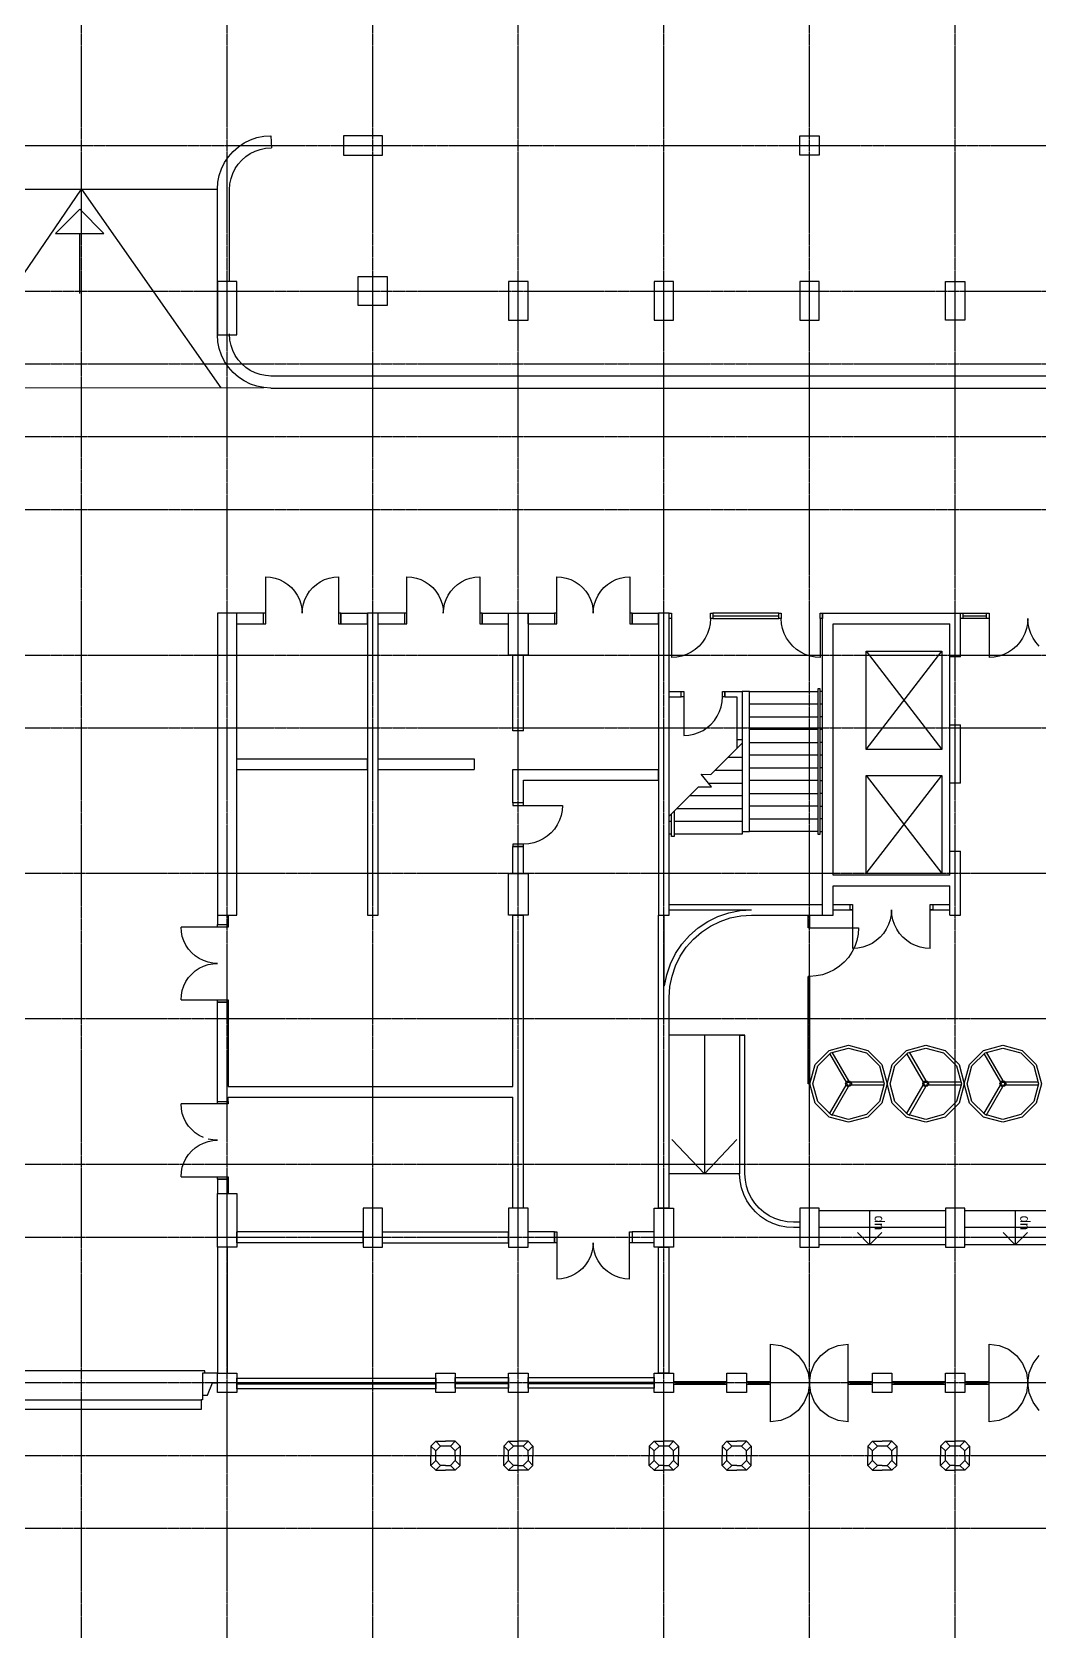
# Model space of a CAD drawing. Header units: millimetres. Extents: x -65483 to 85267, y -25390 to 54076.
# Drawn here: x -21552 to -805, y -17978 to 15112 of the extents above; entities that cross this region are included whole.
import ezdxf

# ---------------------------------------------------------------- set-up
doc = ezdxf.new("R2010")
doc.units = ezdxf.units.MM
doc.linetypes.add('PCENTRE', pattern=[50.8, 31.75, -6.35, 6.35, -6.35])
for name, color, linetype in [('Boundaries_and_building_grids', 140, 'Continuous'), ('BRICK_WALLS_P4', 1, 'Continuous'), ('COLUMNS_P5', 5, 'Continuous'), ('DR', 8, 'Continuous'), ('LIFTS AND STAIRS', 8, 'Continuous'), ('WN', 4, 'Continuous')]:
    doc.layers.add(name, color=color, linetype=linetype)

msp = doc.modelspace()

# ---------------------------------------------------------------- linework, layer by layer
at = {"layer": 'Boundaries_and_building_grids', "color": 140, "linetype": 'PCENTRE', "lineweight": -3}
for p, q in [((-20533, -17978), (-20533, 48423)), ((-17533, -17978), (-17533, 48423)), ((-14533, -17978), (-14533, 48423)), ((-11533, -17978), (-11533, 48423)), ((-8533, -17978), (-8533, 48423)), ((-5533, -17978), (-5533, 48423)), ((-2533, -17978), (-2533, 48423)), ((-52891, 12776), (50767, 12776)), ((-62623, 9776), (50767, 9776)), ((-62623, 8276), (50767, 8276)), ((-62623, 6776), (50767, 6776)), ((-62623, 5276), (50767, 5276)), ((-62623, 2276), (50767, 2276)), ((-62623, 776), (50767, 776)), ((50767, -2224), (-62623, -2224)), ((50767, -5224), (-62623, -5224)), ((50767, -8224), (-62623, -8224)), ((50767, -9724), (-52891, -9724)), ((50767, -12724), (-52891, -12724)), ((50767, -14224), (-52891, -14224)), ((50767, -15724), (-52891, -15724))]:
    msp.add_line(p, q, dxfattribs=at)
at = {"layer": 'BRICK_WALLS_P4'}
for p, q in [((-16788, 3136), (-17333, 3136)), ((-17333, 2916), (-17333, 3136)), ((-16788, 3136), (-16788, 2916)), ((-15188, 3136), (-15188, 2916)), ((-15188, 3136), (-14643, 3136)), ((-14643, 2916), (-14643, 3136)), ((-13878, 3136), (-14423, 3136)), ((-14423, 2916), (-14423, 3136)), ((-13878, 3136), (-13878, 2916)), ((-12278, 3136), (-12278, 2916)), ((-12278, 3136), (-11733, 3136)), ((-11733, 2916), (-11733, 3136)), ((-11333, 3136), (-10788, 3136)), ((-11333, 2916), (-11333, 3136)), ((-10788, 3136), (-10788, 2916)), ((-9188, 3136), (-9188, 2916)), ((-9188, 3136), (-8643, 3136)), ((-8643, 2916), (-8643, 3136)), ((-17333, 2916), (-16788, 2916)), ((-15188, 2916), (-14643, 2916)), ((-14423, 2916), (-13878, 2916)), ((-12278, 2916), (-11733, 2916)), ((-11333, 2916), (-10788, 2916)), ((-9188, 2916), (-8643, 2916)), ((-11643, 716), (-11643, 2276)), ((-11643, 2276), (-11423, 2276)), ((-11423, 716), (-11423, 2276)), ((-8423, 1526), (-8175, 1526)), ((-8423, 1416), (-8175, 1416)), ((-8175, 1416), (-8175, 1526)), ((-7275, 1416), (-7275, 1526)), ((-7275, 1526), (-6918, 1526)), ((-7275, 1416), (-7028, 1416)), ((-7028, 1416), (-7028, 350)), ((-6918, 1526), (-6918, 460)), ((-11423, 716), (-11643, 716)), ((-6918, 526), (-7028, 526)), ((-17333, 136), (-14643, 136)), ((-17333, -84), (-17333, 136)), ((-14643, -84), (-14643, 136)), ((-14423, 136), (-12443, 136)), ((-14423, -84), (-14423, 136)), ((-12443, 136), (-12443, -84)), ((-17333, -84), (-14643, -84)), ((-14423, -84), (-12443, -84)), ((-11643, -84), (-8643, -84)), ((-11643, -773), (-11643, -84)), ((-11423, -304), (-8643, -304)), ((-11423, -773), (-11423, -304)), ((-8643, -304), (-8643, -84)), ((-11423, -773), (-11643, -773)), ((-11643, -2224), (-11643, -1673)), ((-11423, -1673), (-11643, -1673)), ((-11423, -2224), (-11423, -1673)), ((-11643, -2224), (-11423, -2224)), ((-8423, -2864), (-5263, -2864)), ((-8423, -2974), (-8423, -2864)), ((-8423, -2974), (-6728, -2974)), ((-5263, -3084), (-5263, -2864)), ((-5043, -2864), (-4643, -2864)), ((-5043, -2974), (-5043, -2864)), ((-5043, -2974), (-4643, -2974)), ((-3043, -2864), (-2643, -2864)), ((-3043, -2974), (-2643, -2974)), ((-2643, -2974), (-2643, -2864)), ((-17733, -3084), (-17733, -3279)), ((-17733, -3084), (-17513, -3084)), ((-17733, -3279), (-17513, -3279)), ((-17513, -3084), (-17513, -3279)), ((-11643, -6614), (-11643, -3084)), ((-11643, -3084), (-11423, -3084)), ((-11423, -9124), (-11423, -3084)), ((-8643, -9124), (-8643, -3084)), ((-8643, -3084), (-8533, -3084)), ((-8533, -3084), (-8533, -4544)), ((-6728, -3084), (-5263, -3084)), ((-17733, -4879), (-17513, -4879)), ((-17733, -6925), (-17733, -4879)), ((-17513, -4879), (-17513, -6614)), ((-8423, -9124), (-8423, -4779)), ((-6973, -5559), (-6973, -8414)), ((-6973, -5559), (-6863, -5559)), ((-6863, -8414), (-6863, -5559)), ((-17513, -6614), (-11643, -6614)), ((-17733, -6925), (-17513, -6925)), ((-17513, -6834), (-11643, -6834)), ((-17513, -6925), (-17513, -6834)), ((-11643, -9124), (-11643, -6834)), ((-17733, -8525), (-17733, -8824)), ((-17733, -8525), (-17513, -8525)), ((-17513, -8525), (-17513, -8824)), ((-17733, -8824), (-17513, -8824)), ((-11423, -9124), (-11643, -9124)), ((-11423, -9124), (-11643, -9124)), ((-8423, -9124), (-8643, -9124)), ((-5733, -9414), (-5863, -9414)), ((-5733, -9524), (-5863, -9524)), ((-14733, -9614), (-17333, -9614)), ((-17333, -9834), (-17333, -9614)), ((-14733, -9834), (-17333, -9834)), ((-14733, -9834), (-14733, -9614)), ((-14333, -9614), (-11733, -9614)), ((-14333, -9834), (-14333, -9614)), ((-14333, -9834), (-11733, -9834)), ((-11733, -9834), (-11733, -9614)), ((-10790, -9614), (-11333, -9614)), ((-11333, -9834), (-11333, -9614)), ((-10790, -9834), (-11333, -9834)), ((-10790, -9614), (-10790, -9834)), ((-8733, -9614), (-9190, -9614)), ((-9190, -9614), (-9190, -9834)), ((-8733, -9834), (-9190, -9834)), ((-8733, -9834), (-8733, -9614)), ((-8643, -9924), (-8423, -9924)), ((-8643, -12524), (-8643, -9924)), ((-8423, -12524), (-8423, -9924)), ((-8423, -12524), (-8643, -12524))]:
    msp.add_line(p, q, dxfattribs=at)
at = {"layer": 'BRICK_WALLS_P4', "linetype": 'Continuous'}
for p, q in [((-8423, 460), (-8423, 1416)), ((-6963, -2990), (-6728, -2974)), ((-7827, -3347), (-7630, -3216)), ((-7630, -3216), (-7419, -3112)), ((-7575, -3311), (-7376, -3213)), ((-7419, -3112), (-7195, -3036)), ((-7376, -3213), (-7167, -3142)), ((-7195, -3036), (-6963, -2990)), ((-7167, -3142), (-6949, -3099)), ((-6949, -3099), (-6728, -3084)), ((-8160, -3680), (-8004, -3503)), ((-8073, -3747), (-7926, -3581)), ((-8004, -3503), (-7827, -3347)), ((-7926, -3581), (-7760, -3435)), ((-7760, -3435), (-7575, -3311)), ((-8395, -4089), (-8291, -3877)), ((-8294, -4131), (-8196, -3932)), ((-8291, -3877), (-8160, -3680)), ((-8196, -3932), (-8073, -3747)), ((-8471, -4312), (-8395, -4089)), ((-8365, -4341), (-8294, -4131)), ((-8517, -4544), (-8533, -4544)), ((-8517, -4544), (-8471, -4312)), ((-8423, -4779), (-8408, -4558)), ((-8408, -4558), (-8365, -4341)), ((-6963, -8559), (-6973, -8414)), ((-6935, -8702), (-6963, -8559)), ((-6854, -8545), (-6863, -8414)), ((-6829, -8673), (-6854, -8545)), ((-6888, -8839), (-6935, -8702)), ((-6824, -8969), (-6888, -8839)), ((-6787, -8797), (-6829, -8673)), ((-6729, -8914), (-6787, -8797)), ((-6656, -9023), (-6729, -8914)), ((-6743, -9090), (-6824, -8969)), ((-6648, -9199), (-6743, -9090)), ((-6570, -9121), (-6656, -9023)), ((-6539, -9295), (-6648, -9199)), ((-6472, -9208), (-6570, -9121)), ((-6363, -9280), (-6472, -9208)), ((-6418, -9376), (-6539, -9295)), ((-6288, -9440), (-6418, -9376)), ((-6245, -9338), (-6363, -9280)), ((-6150, -9486), (-6288, -9440)), ((-6122, -9380), (-6245, -9338)), ((-6008, -9515), (-6150, -9486)), ((-5993, -9406), (-6122, -9380)), ((-5863, -9524), (-6008, -9515)), ((-5863, -9414), (-5993, -9406)), ((-17733, -9924), (-17733, -12524)), ((-17533, -9924), (-17533, -12524))]:
    msp.add_line(p, q, dxfattribs=at)
at = {"layer": 'COLUMNS_P5'}
for p, q in [((-5263, -3084), (-5263, 3136)), ((-5263, 3136), (-2423, 3136)), ((-2423, 2236), (-2423, 3136)), ((-5043, -2264), (-5043, 2916)), ((-5043, 2916), (-2643, 2916)), ((-2643, 2236), (-2643, 2916)), ((-2423, 2236), (-2643, 2236)), ((-2643, 836), (-2643, 2236)), ((-2643, -364), (-2643, 836)), ((-2643, 836), (-2423, 836)), ((-2423, -364), (-2423, 836)), ((-2423, -364), (-2643, -364)), ((-2643, -1764), (-2643, -364)), ((-2643, -2264), (-2643, -1764)), ((-2643, -1764), (-2423, -1764)), ((-2423, -3084), (-2423, -1764)), ((-2643, -2264), (-5043, -2264)), ((-5043, -3084), (-5043, -2484)), ((-5043, -2484), (-2643, -2484)), ((-2643, -3084), (-2643, -2484)), ((-5263, -3084), (-5043, -3084)), ((-2643, -3084), (-2423, -3084)), ((-13333, -14024), (-13233, -13924)), ((-13333, -14024), (-13333, -14224)), ((-13233, -14124), (-13333, -14024)), ((-13333, -14424), (-13333, -14224)), ((-13233, -13924), (-13033, -13924)), ((-13133, -14024), (-13233, -13924)), ((-13233, -14124), (-13133, -14024)), ((-13233, -14224), (-13233, -14124)), ((-13233, -14324), (-13233, -14224)), ((-13033, -14024), (-13133, -14024)), ((-12833, -13924), (-13033, -13924)), ((-12933, -14024), (-13033, -14024)), ((-12933, -14024), (-12833, -13924)), ((-12933, -14024), (-12833, -14124)), ((-12733, -14024), (-12833, -13924)), ((-12833, -14124), (-12733, -14024)), ((-12833, -14224), (-12833, -14124)), ((-12833, -14224), (-12833, -14324)), ((-12733, -14024), (-12733, -14224)), ((-12733, -14424), (-12733, -14224)), ((-11833, -14024), (-11733, -13924)), ((-11733, -14124), (-11833, -14024)), ((-11833, -14024), (-11833, -14224)), ((-11833, -14424), (-11833, -14224)), ((-11633, -14024), (-11733, -13924)), ((-11733, -13924), (-11533, -13924)), ((-11733, -14124), (-11633, -14024)), ((-11733, -14224), (-11733, -14124)), ((-11733, -14324), (-11733, -14224)), ((-11533, -14024), (-11633, -14024)), ((-11333, -13924), (-11533, -13924)), ((-11433, -14024), (-11533, -14024)), ((-11433, -14024), (-11333, -13924)), ((-11433, -14024), (-11333, -14124)), ((-11233, -14024), (-11333, -13924)), ((-11333, -14124), (-11233, -14024)), ((-11333, -14224), (-11333, -14124)), ((-11333, -14224), (-11333, -14324)), ((-11233, -14024), (-11233, -14224)), ((-11233, -14424), (-11233, -14224)), ((-8833, -14024), (-8733, -13924)), ((-8833, -14024), (-8833, -14224)), ((-8733, -14124), (-8833, -14024)), ((-8833, -14424), (-8833, -14224)), ((-8633, -14024), (-8733, -13924)), ((-8733, -13924), (-8533, -13924)), ((-8733, -14124), (-8633, -14024)), ((-8733, -14224), (-8733, -14124)), ((-8733, -14324), (-8733, -14224)), ((-8533, -14024), (-8633, -14024)), ((-8333, -13924), (-8533, -13924)), ((-8433, -14024), (-8533, -14024)), ((-8433, -14024), (-8333, -13924)), ((-8433, -14024), (-8333, -14124)), ((-8233, -14024), (-8333, -13924)), ((-8333, -14124), (-8233, -14024)), ((-8333, -14224), (-8333, -14124)), ((-8333, -14224), (-8333, -14324)), ((-8233, -14024), (-8233, -14224)), ((-8233, -14424), (-8233, -14224)), ((-7333, -14024), (-7233, -13924)), ((-7333, -14024), (-7333, -14224)), ((-7233, -14124), (-7333, -14024)), ((-7333, -14424), (-7333, -14224)), ((-7133, -14024), (-7233, -13924)), ((-7233, -13924), (-7033, -13924)), ((-7233, -14124), (-7133, -14024)), ((-7233, -14224), (-7233, -14124)), ((-7233, -14324), (-7233, -14224)), ((-7033, -14024), (-7133, -14024)), ((-6833, -13924), (-7033, -13924)), ((-6933, -14024), (-7033, -14024)), ((-6933, -14024), (-6833, -13924)), ((-6933, -14024), (-6833, -14124)), ((-6733, -14024), (-6833, -13924)), ((-6833, -14124), (-6733, -14024)), ((-6833, -14224), (-6833, -14124)), ((-6833, -14224), (-6833, -14324)), ((-6733, -14024), (-6733, -14224)), ((-6733, -14424), (-6733, -14224)), ((-4333, -14024), (-4233, -13924)), ((-4233, -14124), (-4333, -14024)), ((-4333, -14024), (-4333, -14224)), ((-4333, -14424), (-4333, -14224)), ((-4233, -13924), (-4033, -13924)), ((-4133, -14024), (-4233, -13924)), ((-4233, -14124), (-4133, -14024)), ((-4233, -14224), (-4233, -14124)), ((-4233, -14324), (-4233, -14224)), ((-4033, -14024), (-4133, -14024)), ((-3833, -13924), (-4033, -13924)), ((-3933, -14024), (-4033, -14024)), ((-3933, -14024), (-3833, -13924)), ((-3933, -14024), (-3833, -14124)), ((-3733, -14024), (-3833, -13924)), ((-3833, -14124), (-3733, -14024)), ((-3833, -14224), (-3833, -14124)), ((-3833, -14224), (-3833, -14324)), ((-3733, -14024), (-3733, -14224)), ((-3733, -14424), (-3733, -14224)), ((-2833, -14024), (-2733, -13924)), ((-2833, -14024), (-2833, -14224)), ((-2733, -14124), (-2833, -14024)), ((-2833, -14424), (-2833, -14224)), ((-2633, -14024), (-2733, -13924)), ((-2733, -13924), (-2533, -13924)), ((-2733, -14124), (-2633, -14024)), ((-2733, -14224), (-2733, -14124)), ((-2733, -14324), (-2733, -14224)), ((-2533, -14024), (-2633, -14024)), ((-2333, -13924), (-2533, -13924)), ((-2433, -14024), (-2533, -14024)), ((-2433, -14024), (-2333, -13924)), ((-2433, -14024), (-2333, -14124)), ((-2233, -14024), (-2333, -13924)), ((-2333, -14124), (-2233, -14024)), ((-2333, -14224), (-2333, -14124)), ((-2333, -14224), (-2333, -14324)), ((-2233, -14024), (-2233, -14224)), ((-2233, -14424), (-2233, -14224)), ((-13233, -14324), (-13333, -14424)), ((-13333, -14424), (-13233, -14524)), ((-13133, -14424), (-13233, -14324)), ((-13133, -14424), (-13233, -14524)), ((-13233, -14524), (-13033, -14524)), ((-13033, -14424), (-13133, -14424)), ((-13033, -14424), (-12933, -14424)), ((-12833, -14524), (-13033, -14524)), ((-12833, -14324), (-12933, -14424)), ((-12933, -14424), (-12833, -14524)), ((-12833, -14324), (-12733, -14424)), ((-12733, -14424), (-12833, -14524)), ((-11733, -14324), (-11833, -14424)), ((-11833, -14424), (-11733, -14524)), ((-11633, -14424), (-11733, -14324)), ((-11633, -14424), (-11733, -14524)), ((-11733, -14524), (-11533, -14524)), ((-11533, -14424), (-11633, -14424)), ((-11533, -14424), (-11433, -14424)), ((-11333, -14524), (-11533, -14524)), ((-11333, -14324), (-11433, -14424)), ((-11433, -14424), (-11333, -14524)), ((-11333, -14324), (-11233, -14424)), ((-11233, -14424), (-11333, -14524)), ((-8733, -14324), (-8833, -14424)), ((-8833, -14424), (-8733, -14524)), ((-8633, -14424), (-8733, -14324)), ((-8633, -14424), (-8733, -14524)), ((-8733, -14524), (-8533, -14524)), ((-8533, -14424), (-8633, -14424)), ((-8533, -14424), (-8433, -14424)), ((-8333, -14524), (-8533, -14524)), ((-8333, -14324), (-8433, -14424)), ((-8433, -14424), (-8333, -14524)), ((-8333, -14324), (-8233, -14424)), ((-8233, -14424), (-8333, -14524)), ((-7233, -14324), (-7333, -14424)), ((-7333, -14424), (-7233, -14524)), ((-7133, -14424), (-7233, -14324)), ((-7133, -14424), (-7233, -14524)), ((-7233, -14524), (-7033, -14524)), ((-7033, -14424), (-7133, -14424)), ((-7033, -14424), (-6933, -14424)), ((-6833, -14524), (-7033, -14524)), ((-6833, -14324), (-6933, -14424)), ((-6933, -14424), (-6833, -14524)), ((-6833, -14324), (-6733, -14424)), ((-6733, -14424), (-6833, -14524)), ((-4233, -14324), (-4333, -14424)), ((-4333, -14424), (-4233, -14524)), ((-4133, -14424), (-4233, -14324)), ((-4133, -14424), (-4233, -14524)), ((-4233, -14524), (-4033, -14524)), ((-4033, -14424), (-4133, -14424)), ((-4033, -14424), (-3933, -14424)), ((-3833, -14524), (-4033, -14524)), ((-3833, -14324), (-3933, -14424)), ((-3933, -14424), (-3833, -14524)), ((-3833, -14324), (-3733, -14424)), ((-3733, -14424), (-3833, -14524)), ((-2733, -14324), (-2833, -14424)), ((-2833, -14424), (-2733, -14524)), ((-2633, -14424), (-2733, -14324)), ((-2633, -14424), (-2733, -14524)), ((-2733, -14524), (-2533, -14524)), ((-2533, -14424), (-2633, -14424)), ((-2533, -14424), (-2433, -14424)), ((-2333, -14524), (-2533, -14524)), ((-2333, -14324), (-2433, -14424)), ((-2433, -14424), (-2333, -14524)), ((-2333, -14324), (-2233, -14424)), ((-2233, -14424), (-2333, -14524))]:
    msp.add_line(p, q, dxfattribs=at)
at = {"layer": 'COLUMNS_P5', "lineweight": -3}
for points in [[(-14333, 12976), (-15133, 12976), (-15133, 12576), (-14333, 12576)], [(-17733, 9976), (-17733, 8876), (-17333, 8876), (-17333, 9976)], [(-11733, 9176), (-11333, 9176), (-11333, 9976), (-11733, 9976)], [(-8733, 9976), (-8733, 9176), (-8333, 9176), (-8333, 9976)], [(-5333, 9176), (-5333, 9976), (-5733, 9976), (-5733, 9176)], [(-2333, 9176), (-2733, 9176), (-2733, 9976), (-2333, 9976)], [(-17733, 3136), (-17733, -3084), (-17333, -3084), (-17333, 3136)], [(-14423, -3084), (-14423, 3136), (-14643, 3136), (-14643, -3084)], [(-11333, 3136), (-11333, 2276), (-11733, 2276), (-11733, 3136)], [(-8423, -3084), (-8423, 3136), (-8643, 3136), (-8643, -3084)], [(-11733, -3084), (-11733, -2224), (-11333, -2224), (-11333, -3084)], [(-17733, -8824), (-17333, -8824), (-17333, -9924), (-17733, -9924)], [(-14733, -9124), (-14733, -9924), (-14333, -9924), (-14333, -9124)], [(-11333, -9124), (-11733, -9124), (-11733, -9924), (-11333, -9924)], [(-8733, -9124), (-8333, -9124), (-8333, -9924), (-8733, -9924)], [(-5333, -9124), (-5733, -9124), (-5733, -9924), (-5333, -9924)], [(-2333, -9924), (-2333, -9124), (-2733, -9124), (-2733, -9924)]]:
    msp.add_lwpolyline(points, close=True, dxfattribs=at)
at = {"layer": 'COLUMNS_P5'}
for points in [[(-5333, 12576), (-5733, 12576), (-5733, 12976), (-5333, 12976), (-5333, 12576)], [(-14233, 9476), (-14833, 9476), (-14833, 10076), (-14233, 10076), (-14233, 9476)], [(-17333, -12924), (-17733, -12924), (-17733, -12524), (-17333, -12524), (-17333, -12924)], [(-12833, -12924), (-13233, -12924), (-13233, -12524), (-12833, -12524), (-12833, -12924)], [(-11333, -12924), (-11733, -12924), (-11733, -12524), (-11333, -12524), (-11333, -12924)], [(-8333, -12924), (-8733, -12924), (-8733, -12524), (-8333, -12524), (-8333, -12924)], [(-6833, -12924), (-7233, -12924), (-7233, -12524), (-6833, -12524), (-6833, -12924)], [(-3833, -12924), (-4233, -12924), (-4233, -12524), (-3833, -12524), (-3833, -12924)], [(-2333, -12924), (-2733, -12924), (-2733, -12524), (-2333, -12524), (-2333, -12924)]]:
    msp.add_lwpolyline(points, dxfattribs=at)
at = {"layer": 'DR'}
for p, q in [((-16738, 3136), (-16738, 3886)), ((-16738, 3886), (-16640, 3879)), ((-16640, 3879), (-16544, 3860)), ((-16544, 3860), (-16451, 3829)), ((-16451, 3829), (-16363, 3785)), ((-16363, 3785), (-16281, 3731)), ((-16281, 3731), (-16207, 3666)), ((-16207, 3666), (-16143, 3592)), ((-15833, 3592), (-15768, 3666)), ((-15768, 3666), (-15694, 3731)), ((-15694, 3731), (-15613, 3785)), ((-15613, 3785), (-15525, 3829)), ((-15525, 3829), (-15432, 3860)), ((-15432, 3860), (-15336, 3879)), ((-15336, 3879), (-15238, 3886)), ((-15238, 3886), (-15238, 3136)), ((-13828, 3136), (-13828, 3886)), ((-13828, 3886), (-13730, 3879)), ((-13730, 3879), (-13634, 3860)), ((-13634, 3860), (-13541, 3829)), ((-13541, 3829), (-13453, 3785)), ((-13453, 3785), (-13371, 3731)), ((-13371, 3731), (-13297, 3666)), ((-13297, 3666), (-13233, 3592)), ((-12923, 3592), (-12858, 3666)), ((-12858, 3666), (-12784, 3731)), ((-12784, 3731), (-12703, 3785)), ((-12703, 3785), (-12615, 3829)), ((-12615, 3829), (-12522, 3860)), ((-12522, 3860), (-12426, 3879)), ((-12426, 3879), (-12328, 3886)), ((-12328, 3886), (-12328, 3136)), ((-10738, 3136), (-10738, 3886)), ((-10738, 3886), (-10640, 3879)), ((-10640, 3879), (-10544, 3860)), ((-10544, 3860), (-10451, 3829)), ((-10451, 3829), (-10363, 3785)), ((-10363, 3785), (-10281, 3731)), ((-10281, 3731), (-10207, 3666)), ((-10207, 3666), (-10143, 3592)), ((-9833, 3592), (-9768, 3666)), ((-9768, 3666), (-9694, 3731)), ((-9694, 3731), (-9613, 3785)), ((-9613, 3785), (-9525, 3829)), ((-9525, 3829), (-9432, 3860)), ((-9432, 3860), (-9336, 3879)), ((-9336, 3879), (-9238, 3886)), ((-9238, 3886), (-9238, 3136)), ((-16143, 3592), (-16088, 3511)), ((-16088, 3511), (-16045, 3423)), ((-16045, 3423), (-16013, 3330)), ((-16013, 3330), (-15994, 3234)), ((-15981, 3234), (-15962, 3330)), ((-15962, 3330), (-15931, 3423)), ((-15931, 3423), (-15887, 3511)), ((-15887, 3511), (-15833, 3592)), ((-13233, 3592), (-13178, 3511)), ((-13178, 3511), (-13135, 3423)), ((-13135, 3423), (-13103, 3330)), ((-13103, 3330), (-13084, 3234)), ((-13071, 3234), (-13052, 3330)), ((-13052, 3330), (-13021, 3423)), ((-13021, 3423), (-12977, 3511)), ((-12977, 3511), (-12923, 3592)), ((-10143, 3592), (-10088, 3511)), ((-10088, 3511), (-10045, 3423)), ((-10045, 3423), (-10013, 3330)), ((-10013, 3330), (-9994, 3234)), ((-9981, 3234), (-9962, 3330)), ((-9962, 3330), (-9931, 3423)), ((-9931, 3423), (-9887, 3511)), ((-9887, 3511), (-9833, 3592)), ((-15994, 3234), (-15988, 3136)), ((-15988, 3136), (-15981, 3234)), ((-13084, 3234), (-13078, 3136)), ((-13078, 3136), (-13071, 3234)), ((-9994, 3234), (-9988, 3136)), ((-9988, 3136), (-9981, 3234)), ((-8373, 3026), (-8373, 2226)), ((-7573, 3026), (-7580, 2921)), ((-6163, 3026), (-6163, 3081)), ((-6106, 2921), (-6113, 3026)), ((-5313, 3026), (-5313, 2226)), ((-1833, 3026), (-1833, 2226)), ((-1033, 3026), (-1040, 2921)), ((-1026, 2921), (-1033, 3026)), ((-7634, 2720), (-7680, 2626)), ((-7600, 2819), (-7634, 2720)), ((-7580, 2921), (-7600, 2819)), ((-6086, 2819), (-6106, 2921)), ((-6052, 2720), (-6086, 2819)), ((-6006, 2626), (-6052, 2720)), ((-1094, 2720), (-1140, 2626)), ((-1060, 2819), (-1094, 2720)), ((-1040, 2921), (-1060, 2819)), ((-1006, 2819), (-1026, 2921)), ((-972, 2720), (-1006, 2819)), ((-926, 2626), (-972, 2720)), ((-7973, 2333), (-8067, 2287)), ((-7886, 2391), (-7973, 2333)), ((-7807, 2460), (-7886, 2391)), ((-7738, 2539), (-7807, 2460)), ((-7680, 2626), (-7738, 2539)), ((-5947, 2539), (-6006, 2626)), ((-5878, 2460), (-5947, 2539)), ((-5800, 2391), (-5878, 2460)), ((-5713, 2333), (-5800, 2391)), ((-5619, 2287), (-5713, 2333)), ((-1433, 2333), (-1527, 2287)), ((-1346, 2391), (-1433, 2333)), ((-1267, 2460), (-1346, 2391)), ((-1198, 2539), (-1267, 2460)), ((-1140, 2626), (-1198, 2539)), ((-867, 2539), (-926, 2626)), ((-798, 2460), (-867, 2539)), ((-8268, 2233), (-8373, 2226)), ((-8166, 2253), (-8268, 2233)), ((-8067, 2287), (-8166, 2253)), ((-5520, 2253), (-5619, 2287)), ((-5417, 2233), (-5520, 2253)), ((-5313, 2226), (-5417, 2233)), ((-1728, 2233), (-1833, 2226)), ((-1626, 2253), (-1728, 2233)), ((-1527, 2287), (-1626, 2253)), ((-8125, 1416), (-8125, 616)), ((-7332, 1311), (-7325, 1416)), ((-7491, 929), (-7432, 1016)), ((-7432, 1016), (-7386, 1110)), ((-7386, 1110), (-7353, 1209)), ((-7353, 1209), (-7332, 1311)), ((-7918, 643), (-7819, 677)), ((-7819, 677), (-7725, 723)), ((-7725, 723), (-7638, 781)), ((-7638, 781), (-7560, 850)), ((-7560, 850), (-7491, 929)), ((-8125, 616), (-8021, 623)), ((-8021, 623), (-7918, 643)), ((-11423, -823), (-10623, -823)), ((-10630, -927), (-10650, -1030)), ((-10623, -823), (-10630, -927)), ((-10788, -1310), (-10857, -1388)), ((-10730, -1223), (-10788, -1310)), ((-10684, -1129), (-10730, -1223)), ((-10650, -1030), (-10684, -1129)), ((-11318, -1616), (-11423, -1623)), ((-11216, -1595), (-11318, -1616)), ((-11117, -1562), (-11216, -1595)), ((-11023, -1515), (-11117, -1562)), ((-10936, -1457), (-11023, -1515)), ((-10857, -1388), (-10936, -1457)), ((-4643, -2974), (-4643, -3774)), ((-3843, -2974), (-3850, -3079)), ((-3836, -3079), (-3843, -2974)), ((-3043, -3774), (-3043, -2974)), ((-3904, -3280), (-3950, -3374)), ((-3870, -3181), (-3904, -3280)), ((-3850, -3079), (-3870, -3181)), ((-3816, -3181), (-3836, -3079)), ((-3782, -3280), (-3816, -3181)), ((-3736, -3374), (-3782, -3280)), ((-17733, -3329), (-18483, -3329)), ((-18476, -3427), (-18483, -3329)), ((-18457, -3523), (-18476, -3427)), ((-18426, -3616), (-18457, -3523)), ((-18382, -3704), (-18426, -3616)), ((-5523, -3346), (-4523, -3346)), ((-4557, -3605), (-4599, -3729)), ((-4531, -3476), (-4557, -3605)), ((-4523, -3346), (-4531, -3476)), ((-4156, -3609), (-4243, -3667)), ((-4077, -3540), (-4156, -3609)), ((-4008, -3461), (-4077, -3540)), ((-3950, -3374), (-4008, -3461)), ((-3677, -3461), (-3736, -3374)), ((-3608, -3540), (-3677, -3461)), ((-3530, -3609), (-3608, -3540)), ((-3443, -3667), (-3530, -3609)), ((-18328, -3785), (-18382, -3704)), ((-18263, -3859), (-18328, -3785)), ((-18189, -3924), (-18263, -3859)), ((-18108, -3978), (-18189, -3924)), ((-4729, -3955), (-4816, -4053)), ((-4657, -3846), (-4729, -3955)), ((-4599, -3729), (-4657, -3846)), ((-4538, -3767), (-4643, -3774)), ((-4436, -3747), (-4538, -3767)), ((-4337, -3713), (-4436, -3747)), ((-4243, -3667), (-4337, -3713)), ((-3349, -3713), (-3443, -3667)), ((-3250, -3747), (-3349, -3713)), ((-3147, -3767), (-3250, -3747)), ((-3043, -3774), (-3147, -3767)), ((-18328, -4372), (-18263, -4298)), ((-18263, -4298), (-18189, -4234)), ((-18189, -4234), (-18108, -4179)), ((-18020, -4022), (-18108, -3978)), ((-18108, -4179), (-18020, -4136)), ((-17927, -4053), (-18020, -4022)), ((-18020, -4136), (-17927, -4104)), ((-17831, -4072), (-17927, -4053)), ((-17927, -4104), (-17831, -4085)), ((-17733, -4079), (-17831, -4072)), ((-17831, -4085), (-17733, -4079)), ((-5140, -4270), (-5264, -4312)), ((-5023, -4212), (-5140, -4270)), ((-4914, -4139), (-5023, -4212)), ((-4816, -4053), (-4914, -4139)), ((-18457, -4635), (-18426, -4542)), ((-18426, -4542), (-18382, -4454)), ((-18382, -4454), (-18328, -4372)), ((-5392, -4337), (-5523, -4346)), ((-5264, -4312), (-5392, -4337)), ((-18483, -4829), (-18476, -4731)), ((-18483, -4829), (-17733, -4829)), ((-18476, -4731), (-18457, -4635)), ((-5416, -6162), (-5125, -5871)), ((-5364, -6192), (-5095, -5923)), ((-5125, -5871), (-4728, -5764)), ((-5121, -5938), (-4780, -6529)), ((-5095, -5923), (-4728, -5824)), ((-5069, -5908), (-4728, -6499)), ((-4728, -5764), (-4330, -5871)), ((-4728, -5824), (-4360, -5923)), ((-4360, -5923), (-4091, -6192)), ((-4330, -5871), (-4039, -6162)), ((-3826, -6162), (-3535, -5871)), ((-3774, -6192), (-3505, -5923)), ((-3535, -5871), (-3137, -5764)), ((-3531, -5938), (-3189, -6529)), ((-3505, -5923), (-3137, -5824)), ((-3479, -5908), (-3137, -6499)), ((-3137, -5764), (-2740, -5871)), ((-3137, -5824), (-2770, -5923)), ((-2770, -5923), (-2501, -6192)), ((-2740, -5871), (-2449, -6162)), ((-2236, -6162), (-1945, -5871)), ((-2184, -6192), (-1915, -5923)), ((-1945, -5871), (-1547, -5764)), ((-1940, -5938), (-1599, -6529)), ((-1915, -5923), (-1547, -5824)), ((-1889, -5908), (-1547, -6499)), ((-1547, -5764), (-1150, -5871)), ((-1547, -5824), (-1180, -5923)), ((-1180, -5923), (-911, -6192)), ((-1150, -5871), (-859, -6162)), ((-5523, -6559), (-5416, -6162)), ((-5463, -6559), (-5364, -6192)), ((-4091, -6192), (-3993, -6559)), ((-4039, -6162), (-3933, -6559)), ((-3933, -6559), (-3826, -6162)), ((-3872, -6559), (-3774, -6192)), ((-2501, -6192), (-2402, -6559)), ((-2449, -6162), (-2342, -6559)), ((-2342, -6559), (-2236, -6162)), ((-2282, -6559), (-2184, -6192)), ((-911, -6192), (-812, -6559)), ((-859, -6162), (-752, -6559)), ((-5416, -6957), (-5523, -6559)), ((-5364, -6927), (-5463, -6559)), ((-5121, -7180), (-4780, -6589)), ((-4788, -6559), (-4780, -6529)), ((-4780, -6589), (-4788, -6559)), ((-4780, -6529), (-4758, -6507)), ((-4758, -6611), (-4780, -6589)), ((-4762, -6559), (-4758, -6542)), ((-4758, -6577), (-4762, -6559)), ((-4758, -6507), (-4728, -6499)), ((-4758, -6542), (-4745, -6529)), ((-4745, -6589), (-4758, -6577)), ((-4728, -6619), (-4758, -6611)), ((-4745, -6529), (-4728, -6525)), ((-4728, -6594), (-4745, -6589)), ((-4728, -6499), (-4698, -6507)), ((-4728, -6525), (-4710, -6529)), ((-4710, -6589), (-4728, -6594)), ((-4698, -6611), (-4728, -6619)), ((-4710, -6529), (-4698, -6542)), ((-4698, -6577), (-4710, -6589)), ((-4698, -6507), (-4676, -6529)), ((-4698, -6542), (-4693, -6559)), ((-4693, -6559), (-4698, -6577)), ((-4676, -6589), (-4698, -6611)), ((-4693, -6559), (-4693, -6559)), ((-3993, -6529), (-4676, -6529)), ((-4676, -6529), (-4668, -6559)), ((-4668, -6559), (-4676, -6589)), ((-3993, -6589), (-4676, -6589)), ((-4668, -6559), (-4668, -6559)), ((-3993, -6559), (-4091, -6927)), ((-3933, -6559), (-4039, -6957)), ((-3993, -6559), (-3993, -6559)), ((-3826, -6957), (-3933, -6559)), ((-3933, -6559), (-3933, -6559)), ((-3774, -6927), (-3872, -6559)), ((-3531, -7180), (-3189, -6589)), ((-3197, -6559), (-3189, -6529)), ((-3189, -6589), (-3197, -6559)), ((-3189, -6529), (-3167, -6507)), ((-3167, -6611), (-3189, -6589)), ((-3172, -6559), (-3167, -6542)), ((-3167, -6577), (-3172, -6559)), ((-3167, -6507), (-3137, -6499)), ((-3167, -6542), (-3155, -6529)), ((-3155, -6589), (-3167, -6577)), ((-3137, -6619), (-3167, -6611)), ((-3155, -6529), (-3137, -6525)), ((-3137, -6594), (-3155, -6589)), ((-3137, -6499), (-3107, -6507)), ((-3137, -6525), (-3120, -6529)), ((-3120, -6589), (-3137, -6594)), ((-3107, -6611), (-3137, -6619)), ((-3120, -6529), (-3107, -6542)), ((-3107, -6577), (-3120, -6589)), ((-3107, -6507), (-3086, -6529)), ((-3107, -6542), (-3103, -6559)), ((-3103, -6559), (-3107, -6577)), ((-3086, -6589), (-3107, -6611)), ((-3103, -6559), (-3103, -6559)), ((-2403, -6529), (-3086, -6529)), ((-3086, -6529), (-3077, -6559)), ((-3077, -6559), (-3086, -6589)), ((-2403, -6589), (-3086, -6589)), ((-3077, -6559), (-3077, -6559)), ((-2402, -6559), (-2501, -6927)), ((-2342, -6559), (-2449, -6957)), ((-2402, -6559), (-2402, -6559)), ((-2236, -6957), (-2342, -6559)), ((-2342, -6559), (-2342, -6559)), ((-2184, -6927), (-2282, -6559)), ((-1940, -7180), (-1599, -6589)), ((-1607, -6559), (-1599, -6529)), ((-1599, -6589), (-1607, -6559)), ((-1599, -6529), (-1577, -6507)), ((-1577, -6611), (-1599, -6589)), ((-1582, -6559), (-1577, -6542)), ((-1577, -6577), (-1582, -6559)), ((-1577, -6507), (-1547, -6499)), ((-1577, -6542), (-1565, -6529)), ((-1565, -6589), (-1577, -6577)), ((-1547, -6619), (-1577, -6611)), ((-1565, -6529), (-1547, -6525)), ((-1547, -6594), (-1565, -6589)), ((-1547, -6499), (-1517, -6507)), ((-1547, -6525), (-1530, -6529)), ((-1530, -6589), (-1547, -6594)), ((-1517, -6611), (-1547, -6619)), ((-1530, -6529), (-1517, -6542)), ((-1517, -6577), (-1530, -6589)), ((-1517, -6507), (-1495, -6529)), ((-1517, -6542), (-1513, -6559)), ((-1513, -6559), (-1517, -6577)), ((-1495, -6589), (-1517, -6611)), ((-1513, -6559), (-1513, -6559)), ((-813, -6529), (-1495, -6529)), ((-1495, -6529), (-1487, -6559)), ((-1487, -6559), (-1495, -6589)), ((-813, -6589), (-1495, -6589)), ((-1487, -6559), (-1487, -6559)), ((-812, -6559), (-911, -6927)), ((-752, -6559), (-859, -6957)), ((-812, -6559), (-812, -6559)), ((-5095, -7196), (-5364, -6927)), ((-5069, -7210), (-4728, -6619)), ((-4091, -6927), (-4360, -7196)), ((-3505, -7196), (-3774, -6927)), ((-3479, -7210), (-3137, -6619)), ((-2501, -6927), (-2770, -7196)), ((-1915, -7196), (-2184, -6927)), ((-1889, -7210), (-1547, -6619)), ((-911, -6927), (-1180, -7196)), ((-17733, -6975), (-18483, -6975)), ((-18476, -7073), (-18483, -6975)), ((-18457, -7169), (-18476, -7073)), ((-18426, -7262), (-18457, -7169)), ((-18382, -7350), (-18426, -7262)), ((-5125, -7248), (-5416, -6957)), ((-4728, -7354), (-5125, -7248)), ((-4728, -7294), (-5095, -7196)), ((-4360, -7196), (-4728, -7294)), ((-4330, -7248), (-4728, -7354)), ((-4039, -6957), (-4330, -7248)), ((-3535, -7248), (-3826, -6957)), ((-3137, -7354), (-3535, -7248)), ((-3137, -7294), (-3505, -7196)), ((-2770, -7196), (-3137, -7294)), ((-2740, -7248), (-3137, -7354)), ((-2449, -6957), (-2740, -7248)), ((-1945, -7248), (-2236, -6957)), ((-1547, -7354), (-1945, -7248)), ((-1547, -7294), (-1915, -7196)), ((-1180, -7196), (-1547, -7294)), ((-1150, -7248), (-1547, -7354)), ((-859, -6957), (-1150, -7248)), ((-18328, -7431), (-18382, -7350)), ((-18263, -7505), (-18328, -7431)), ((-18189, -7570), (-18263, -7505)), ((-18108, -7624), (-18189, -7570)), ((-18263, -7944), (-18189, -7880)), ((-18189, -7880), (-18108, -7825)), ((-18020, -7668), (-18108, -7624)), ((-18108, -7825), (-18020, -7782)), ((-18020, -7782), (-17927, -7750)), ((-17831, -7718), (-17927, -7699)), ((-17927, -7750), (-17831, -7731)), ((-17733, -7725), (-17831, -7718)), ((-17831, -7731), (-17733, -7725)), ((-17733, -7725), (-17733, -7725)), ((-18457, -8281), (-18426, -8188)), ((-18426, -8188), (-18382, -8100)), ((-18382, -8100), (-18328, -8018)), ((-18328, -8018), (-18263, -7944)), ((-18483, -8475), (-18476, -8377)), ((-18483, -8475), (-17733, -8475)), ((-18476, -8377), (-18457, -8281)), ((-10740, -9834), (-10740, -10584)), ((-9990, -9834), (-9996, -9932)), ((-9984, -9932), (-9990, -9834)), ((-9240, -10584), (-9240, -9834)), ((-10090, -10209), (-10145, -10291)), ((-10047, -10121), (-10090, -10209)), ((-10015, -10028), (-10047, -10121)), ((-9996, -9932), (-10015, -10028)), ((-9964, -10028), (-9984, -9932)), ((-9933, -10121), (-9964, -10028)), ((-9889, -10209), (-9933, -10121)), ((-9835, -10291), (-9889, -10209)), ((-10642, -10578), (-10740, -10584)), ((-10546, -10559), (-10642, -10578)), ((-10453, -10527), (-10546, -10559)), ((-10365, -10484), (-10453, -10527)), ((-10283, -10429), (-10365, -10484)), ((-10210, -10365), (-10283, -10429)), ((-10145, -10291), (-10210, -10365)), ((-9770, -10365), (-9835, -10291)), ((-9697, -10429), (-9770, -10365)), ((-9615, -10484), (-9697, -10429)), ((-9527, -10527), (-9615, -10484)), ((-9434, -10559), (-9527, -10527)), ((-9338, -10578), (-9434, -10559)), ((-9240, -10584), (-9338, -10578)), ((-6333, -13524), (-6333, -11924)), ((-6333, -11924), (-6126, -11952)), ((-6126, -11952), (-5933, -12031)), ((-5933, -12031), (-5767, -12159)), ((-5767, -12159), (-5640, -12324)), ((-5426, -12324), (-5298, -12159)), ((-5298, -12159), (-5133, -12031)), ((-5133, -12031), (-4940, -11952)), ((-4940, -11952), (-4733, -11924)), ((-4733, -13524), (-4733, -11924)), ((-1833, -13524), (-1833, -11924)), ((-1833, -11924), (-1626, -11952)), ((-1626, -11952), (-1433, -12031)), ((-1433, -12031), (-1267, -12159)), ((-1267, -12159), (-1140, -12324)), ((-926, -12324), (-798, -12159)), ((-5640, -12324), (-5560, -12517)), ((-5560, -12517), (-5533, -12724)), ((-5533, -12724), (-5506, -12517)), ((-5506, -12517), (-5426, -12324)), ((-1140, -12324), (-1060, -12517)), ((-1060, -12517), (-1033, -12724)), ((-1033, -12724), (-1006, -12517)), ((-1006, -12517), (-926, -12324)), ((-5533, -12724), (-5560, -12931)), ((-5506, -12931), (-5533, -12724)), ((-1033, -12724), (-1060, -12931)), ((-1006, -12931), (-1033, -12724)), ((-23016, -13074), (-18066, -13074)), ((-5640, -13124), (-5767, -13290)), ((-5560, -12931), (-5640, -13124)), ((-5426, -13124), (-5506, -12931)), ((-5298, -13290), (-5426, -13124)), ((-1140, -13124), (-1267, -13290)), ((-1060, -12931), (-1140, -13124)), ((-926, -13124), (-1006, -12931)), ((-798, -13290), (-926, -13124)), ((-6126, -13497), (-6333, -13524)), ((-5933, -13417), (-6126, -13497)), ((-5767, -13290), (-5933, -13417)), ((-5133, -13417), (-5298, -13290)), ((-4940, -13497), (-5133, -13417)), ((-4733, -13524), (-4940, -13497)), ((-1626, -13497), (-1833, -13524)), ((-1433, -13417), (-1626, -13497)), ((-1267, -13290), (-1433, -13417))]:
    msp.add_line(p, q, dxfattribs=at)
for points in [[(-16738, 2916), (-16738, 3136), (-16788, 3136), (-16788, 2916), (-16738, 2916)], [(-15188, 2916), (-15188, 3136), (-15238, 3136), (-15238, 2916), (-15188, 2916)], [(-13828, 2916), (-13828, 3136), (-13878, 3136), (-13878, 2916), (-13828, 2916)], [(-12278, 2916), (-12278, 3136), (-12328, 3136), (-12328, 2916), (-12278, 2916)], [(-10738, 2916), (-10738, 3136), (-10788, 3136), (-10788, 2916), (-10738, 2916)], [(-9188, 2916), (-9188, 3136), (-9238, 3136), (-9238, 2916), (-9188, 2916)], [(-8423, 3026), (-8423, 3136), (-8373, 3136), (-8373, 3026), (-8423, 3026)], [(-7573, 3026), (-7573, 3136), (-7523, 3136), (-7523, 3026), (-7573, 3026)], [(-6163, 3026), (-6163, 3136), (-6113, 3136), (-6113, 3026), (-6163, 3026)], [(-5313, 3026), (-5313, 3136), (-5263, 3136), (-5263, 3026), (-5313, 3026)], [(-2373, 3136), (-2373, 3026), (-2423, 3026), (-2423, 3136), (-2373, 3136)], [(-1833, 3136), (-1833, 3026), (-1883, 3026), (-1883, 3136), (-1833, 3136)], [(-8175, 1526), (-8125, 1526), (-8125, 1416), (-8175, 1416), (-8175, 1526)], [(-7325, 1526), (-7275, 1526), (-7275, 1416), (-7325, 1416), (-7325, 1526)], [(-11643, -773), (-11643, -823), (-11423, -823), (-11423, -773), (-11643, -773)], [(-11643, -1623), (-11643, -1673), (-11423, -1673), (-11423, -1623), (-11643, -1623)], [(-4643, -2864), (-4643, -2974), (-4693, -2974), (-4693, -2864), (-4643, -2864)], [(-2993, -2864), (-2993, -2974), (-3043, -2974), (-3043, -2864), (-2993, -2864)], [(-17513, -3329), (-17733, -3329), (-17733, -3279), (-17513, -3279), (-17513, -3329)], [(-17513, -4879), (-17733, -4879), (-17733, -4829), (-17513, -4829), (-17513, -4879)], [(-17513, -6975), (-17733, -6975), (-17733, -6925), (-17513, -6925), (-17513, -6975)], [(-17513, -8525), (-17733, -8525), (-17733, -8475), (-17513, -8475), (-17513, -8525)], [(-10740, -9614), (-10740, -9834), (-10790, -9834), (-10790, -9614), (-10740, -9614)], [(-9190, -9614), (-9190, -9834), (-9240, -9834), (-9240, -9614), (-9190, -9614)], [(-17991, -12524), (-17991, -12474), (-23091, -12474), (-23091, -12524)], [(-17733, -12524), (-18041, -12524), (-18041, -12974), (-17941, -12974), (-17833, -12724), (-17733, -12724), (-17733, -12524)], [(-18041, -12974), (-18041, -13074), (-18066, -13074), (-18066, -13274), (-23016, -13274), (-23016, -13074), (-23041, -13074), (-23041, -12974)]]:
    msp.add_lwpolyline(points, dxfattribs=at)
at = {"layer": 'LIFTS AND STAIRS', "linetype": 'Continuous'}
for p, q in [((-17054, 12892), (-16918, 12938)), ((-16918, 12938), (-16776, 12966)), ((-16776, 12966), (-16633, 12976)), ((-16633, 12976), (-16616, 12726)), ((-17505, 12545), (-17411, 12654)), ((-17411, 12654), (-17302, 12748)), ((-17302, 12748), (-17183, 12828)), ((-17183, 12828), (-17054, 12892)), ((-17150, 12550), (-17058, 12611)), ((-17058, 12611), (-16958, 12661)), ((-16958, 12661), (-16853, 12696)), ((-16853, 12696), (-16744, 12718)), ((-16744, 12718), (-16616, 12726)), ((-17695, 12160), (-17649, 12297)), ((-17649, 12297), (-17585, 12426)), ((-17585, 12426), (-17505, 12545)), ((-17418, 12201), (-17368, 12300)), ((-17368, 12300), (-17307, 12393)), ((-17307, 12393), (-17233, 12476)), ((-17233, 12476), (-17150, 12550)), ((-17733, 11876), (-17724, 12017)), ((-17723, 12019), (-17695, 12160)), ((-17483, 11860), (-17475, 11984)), ((-17475, 11984), (-17453, 12096)), ((-17453, 12096), (-17418, 12201)), ((-17723, 8732), (-17733, 8876)), ((-17695, 8591), (-17723, 8732)), ((-17475, 8765), (-17483, 8892)), ((-17453, 8656), (-17475, 8765)), ((-17418, 8551), (-17453, 8656)), ((-17649, 8455), (-17695, 8591)), ((-17585, 8326), (-17649, 8455)), ((-17505, 8206), (-17585, 8326)), ((-17368, 8451), (-17418, 8551)), ((-17307, 8359), (-17368, 8451)), ((-17233, 8275), (-17307, 8359)), ((-17150, 8202), (-17233, 8275)), ((-17411, 8098), (-17505, 8206)), ((-17302, 8003), (-17411, 8098)), ((-17183, 7923), (-17302, 8003)), ((-17058, 8140), (-17150, 8202)), ((-16958, 8091), (-17058, 8140)), ((-16853, 8055), (-16958, 8091)), ((-16744, 8034), (-16853, 8055)), ((-16616, 8025), (-16744, 8034)), ((-17054, 7859), (-17183, 7923)), ((-16918, 7813), (-17054, 7859)), ((-16776, 7785), (-16918, 7813)), ((-16633, 7776), (-16776, 7785))]:
    msp.add_line(p, q, dxfattribs=at)
at = {"layer": 'LIFTS AND STAIRS'}
for p, q in [((-23333, 11876), (-17733, 11876)), ((-23331, 7777), (-20533, 11876)), ((-20533, 11876), (-17663, 7784)), ((-17733, 8876), (-17733, 11876)), ((-17483, 9976), (-17483, 11876)), ((-20571, 11465), (-21071, 10965)), ((-20571, 11465), (-20071, 10965)), ((-21071, 10965), (-20071, 10965)), ((-20571, 9725), (-20571, 10965)), ((-17483, 8876), (-17483, 8884)), ((-16633, 8026), (14567, 8026)), ((-24433, 7776), (-16776, 7785)), ((-16633, 7776), (14567, 7776)), ((-4366, 2353), (-2804, 332)), ((-4366, 332), (-2804, 2353)), ((-6768, 1526), (-5363, 1526)), ((-5263, 1526), (-5313, 1526)), ((-5363, 1263), (-6768, 1263)), ((-6768, 1000), (-5363, 1000)), ((-5263, 1263), (-5313, 1263)), ((-5263, 1000), (-5313, 1000)), ((-5363, 738), (-6768, 738)), ((-5263, 738), (-5313, 738)), ((-7564, -186), (-6918, 460)), ((-6768, 475), (-5363, 475)), ((-5263, 475), (-5313, 475)), ((-6918, 162), (-7216, 162)), ((-5363, 212), (-6768, 212)), ((-5263, 212), (-5313, 212)), ((-7552, -439), (-7762, -180)), ((-7762, -180), (-7564, -186)), ((-6918, -101), (-7478, -101)), ((-6768, -51), (-5363, -51)), ((-5363, -313), (-6768, -313)), ((-5263, -51), (-5313, -51)), ((-5313, -313), (-5263, -313)), ((-4366, -2226), (-2804, -205)), ((-4366, -205), (-2804, -2226)), ((-8423, -1045), (-7817, -439)), ((-6918, -626), (-8004, -626)), ((-7817, -439), (-7552, -439)), ((-7614, -363), (-6918, -363)), ((-6768, -576), (-5363, -576)), ((-5263, -576), (-5313, -576)), ((-8266, -889), (-6918, -889)), ((-5363, -839), (-6768, -839)), ((-5313, -839), (-5263, -839)), ((-8373, -1152), (-8423, -1152)), ((-6918, -1152), (-8323, -1152)), ((-6768, -1102), (-5363, -1102)), ((-5263, -1102), (-5313, -1102)), ((-8373, -1414), (-8423, -1414)), ((-5363, -1364), (-6768, -1364)), ((-5313, -1364), (-5263, -1364)), ((-6863, -5559), (-8423, -5559)), ((-7698, -5559), (-7698, -8414)), ((-7698, -8414), (-8368, -7705)), ((-7698, -8414), (-7028, -7705)), ((-6973, -8414), (-8423, -8414)), ((-5333, -9174), (-2733, -9174)), ((-4293, -9188), (-4293, -9876)), ((-2333, -9174), (267, -9174)), ((-1293, -9188), (-1293, -9876)), ((-2733, -9524), (-5333, -9524)), ((267, -9524), (-2333, -9524)), ((-5333, -9874), (-2733, -9874)), ((-4293, -9876), (-4543, -9626)), ((-4293, -9876), (-4043, -9626)), ((-2333, -9874), (267, -9874)), ((-1293, -9876), (-1543, -9626)), ((-1293, -9876), (-1043, -9626))]:
    msp.add_line(p, q, dxfattribs=at)
for points in [[(-2804, 332), (-4366, 332), (-4366, 2353), (-2804, 2353), (-2804, 332)], [(-6918, -1364), (-6768, -1364), (-6768, 1526), (-6918, 1526), (-6918, -1364)], [(-5363, -1414), (-5313, -1414), (-5313, 1576), (-5363, 1576), (-5363, -1414)], [(-2804, -2226), (-4366, -2226), (-4366, -205), (-2804, -205), (-2804, -2226)], [(-8323, -945), (-8323, -1464), (-8373, -1464), (-8373, -995)], [(-6918, -1364), (-6918, -1414), (-8323, -1414)]]:
    msp.add_lwpolyline(points, dxfattribs=at)
at = {"layer": 'WN'}
for p, q in [((-6163, 3136), (-7523, 3136)), ((-7523, 3086), (-6163, 3086)), ((-6163, 3076), (-7523, 3076)), ((-7523, 3026), (-6163, 3026)), ((-2373, 3136), (-1883, 3136)), ((-2373, 3086), (-1883, 3086)), ((-1883, 3076), (-2373, 3076)), ((-1883, 3026), (-2373, 3026)), ((-5563, -3346), (-5563, -3084)), ((-5523, -3346), (-5523, -3084)), ((-5523, -3346), (-5563, -3346)), ((-5563, -6559), (-5563, -4346)), ((-5523, -4346), (-5563, -4346)), ((-5523, -6559), (-5523, -4346)), ((-5523, -6559), (-5563, -6559)), ((-13233, -12724), (-17333, -12724)), ((-17333, -12744), (-13233, -12744)), ((-11733, -12714), (-12833, -12714)), ((-12833, -12734), (-11733, -12734)), ((-8733, -12714), (-11333, -12714)), ((-11333, -12734), (-8733, -12734)), ((-7283, -12699), (-8283, -12699)), ((-7283, -12719), (-8283, -12719)), ((-8283, -12729), (-7283, -12729)), ((-8283, -12749), (-7283, -12749)), ((-6383, -12699), (-6783, -12699)), ((-6383, -12719), (-6783, -12719)), ((-6783, -12729), (-6383, -12729)), ((-6783, -12749), (-6383, -12749)), ((-4283, -12699), (-4683, -12699)), ((-4283, -12719), (-4683, -12719)), ((-4683, -12729), (-4283, -12729)), ((-4683, -12749), (-4283, -12749)), ((-2783, -12699), (-3783, -12699)), ((-2783, -12719), (-3783, -12719)), ((-3783, -12729), (-2783, -12729)), ((-3783, -12749), (-2783, -12749)), ((-1883, -12699), (-2283, -12699)), ((-1883, -12719), (-2283, -12719)), ((-2283, -12729), (-1883, -12729)), ((-2283, -12749), (-1883, -12749))]:
    msp.add_line(p, q, dxfattribs=at)
for points in [[(-13233, -12844), (-17333, -12844), (-17333, -12624), (-13233, -12624), (-13233, -12844)], [(-11733, -12834), (-12833, -12834), (-12833, -12614), (-11733, -12614), (-11733, -12834)], [(-8733, -12834), (-11333, -12834), (-11333, -12614), (-8733, -12614), (-8733, -12834)], [(-8283, -12749), (-8283, -12699), (-8333, -12699), (-8333, -12749), (-8283, -12749)], [(-7233, -12749), (-7233, -12699), (-7283, -12699), (-7283, -12749), (-7233, -12749)], [(-6783, -12749), (-6783, -12699), (-6833, -12699), (-6833, -12749), (-6783, -12749)], [(-6333, -12749), (-6333, -12699), (-6383, -12699), (-6383, -12749), (-6333, -12749)], [(-4683, -12749), (-4683, -12699), (-4733, -12699), (-4733, -12749), (-4683, -12749)], [(-4233, -12749), (-4233, -12699), (-4283, -12699), (-4283, -12749), (-4233, -12749)], [(-3783, -12749), (-3783, -12699), (-3833, -12699), (-3833, -12749), (-3783, -12749)], [(-2733, -12749), (-2733, -12699), (-2783, -12699), (-2783, -12749), (-2733, -12749)], [(-2283, -12749), (-2283, -12699), (-2333, -12699), (-2333, -12749), (-2283, -12749)], [(-1833, -12749), (-1833, -12699), (-1883, -12699), (-1883, -12749), (-1833, -12749)]]:
    msp.add_lwpolyline(points, dxfattribs=at)

# ---------------------------------------------------------------- texts
at = {"layer": 'LIFTS AND STAIRS'}
for p in [(-4035, -9575), (-1035, -9575)]:
    msp.add_text('up', height=200.4, rotation=90, dxfattribs=at).set_placement(p)

doc.saveas('drawing.dxf')
